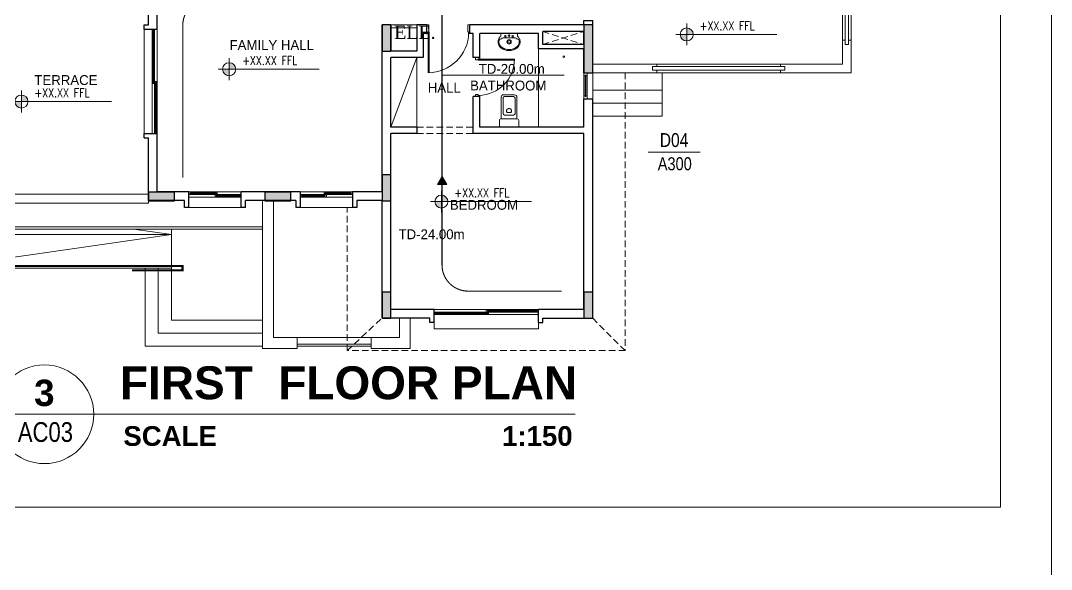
# Model space of a CAD drawing. Header units: millimetres. Extents: x -9083 to 924194, y -232449 to 321637.
# Drawn here: x 247421 to 263083, y -213863 to -205523 of the extents above; entities that cross this region are included whole.
import ezdxf
from ezdxf.enums import TextEntityAlignment as Align

# ---------------------------------------------------------------- set-up
doc = ezdxf.new("R2010")
doc.units = ezdxf.units.MM
doc.header["$LTSCALE"] = 400
doc.header["$MEASUREMENT"] = 0
doc.linetypes.add('HIDDEN', pattern=[0.375, 0.25, -0.125])
doc.linetypes.add('PHANTOM2', pattern=[1.25, 0.625, -0.125, 0.125, -0.125, 0.125, -0.125])
doc.layers.get('0').update_dxf_attribs({"lineweight": 0, "true_color": 0xff1414})
doc.layers.get('Defpoints').update_dxf_attribs({"color": 8, "lineweight": 5})
for name, color, linetype, lineweight in [('ARCHES', 1, 'HIDDEN', 5), ('COLUMNS HATCH', 1, 'Continuous', 5), ('DOOR', 1, 'Continuous', 5), ('FIXTURE', 5, 'Continuous', 0), ('FURNITURE', 1, 'Continuous', 5), ('GENERAL TEXT', 4, 'Continuous', 5), ('HANDRAIL', 31, 'Continuous', 5), ('HIDDEN', 237, 'HIDDEN', 0), ('LEVEL SYMBOL', 8, 'Continuous', 5), ('LEVELS', 251, 'Continuous', 5), ('PRO COLUMNS', 6, 'Continuous', 30), ('PROPOSED COLUMNS', 6, 'Continuous', 30), ('REFER SECTIONS', 8, 'Continuous', 5), ('REFER TILTLE 100', 7, 'Continuous', 5), ('ROOF LINE 1', 246, 'Continuous', 30), ('STAIR', 1, 'Continuous', 5), ('TAG ELEVATIONS DETAIL', 8, 'Continuous', 9), ('TEXT DRAWING TITLE', 7, 'Continuous', 5), ('WALL ELEVATION', 3, 'Continuous', 9), ('WALL PROPOSED', 255, 'Continuous', 30), ('WINDOWS', 5, 'Continuous', 5)]:
    doc.layers.add(name, color=color, linetype=linetype, lineweight=lineweight)
doc.layers.add('TRAVEL DISTANCE', color=7, linetype='Continuous', lineweight=5, true_color=0xff0f0f)
doc.styles.add('50', font='romantic.ttf', dxfattribs={"height": 0.25})
doc.styles.add('arial', font='arial.ttf', dxfattribs={"width": 0.8, "height": 2.2})
doc.styles.add('ARIAL-TITLE', font='arialbd.ttf')
doc.styles.add('ROMANS-TITLE', font='ROMANS.shx', dxfattribs={"width": 0.8})
doc.styles.get("Standard").update_dxf_attribs({"font": 'GOTHIC.TTF', "height": 220})

# ---------------------------------------------------------------- blocks, each defined once
blk = doc.blocks.new('*U145')
for p, q in [((180, 0), (-180, 0)), ((-180, 0), (-180, -53)), ((180, 0), (180, -52)), ((130, -89), (-130, -89))]:
    blk.add_line(p, q)
for centre, radius in [((-80, -57), 16.1), ((0, -178), 48.5), ((0, -178), 31.8), ((0, -44), 16), ((80, -57), 18.1)]:
    blk.add_circle(centre, radius)
for centre, radius, start, end in [((-88, -178), 152, 152.3807, 180), ((-88, -178), 152, 180, 207.6193), ((-45, -201), 200, 132.2414, 152.3807), ((-88, -178), 132, 153.1014, 207.6193), ((-209, 0), 119, 271.591, 311.3839), ((214, 5), 126, 228.3983, 266.8513), ((46, -201), 200, 27.6193, 48.0173), ((89, -178), 132, 332.3807, 25.9024), ((89, -178), 152, 0, 27.6193), ((89, -178), 152, 332.3807, 0), ((-45, -156), 200, 207.6193, 231.6325), ((-45, -156), 180, 207.6193, 231.6325), ((-18, -121), 244, 231.6325, 251.8447), ((-18, -121), 224, 231.6325, 251.8447), ((0, -66), 302, 251.8447, 270), ((0, -66), 282, 251.8447, 270), ((0, -66), 282, 270, 288.1553), ((0, -66), 302, 270, 288.1553), ((18, -121), 224, 288.1553, 308.3675), ((18, -121), 244, 288.1553, 308.3675), ((46, -156), 180, 308.3675, 332.3807), ((46, -156), 200, 308.3675, 332.3807)]:
    blk.add_arc(centre, radius, start, end)
blk = doc.blocks.new('*U146')
for p, q in [((-210, 0), (-210, -140)), ((-210, 0), (210, 0)), ((210, 0), (210, -140)), ((-170, -180), (-170, -650)), ((-170, -180), (170, -180)), ((170, -180), (170, -650)), ((-130, -290), (-130, -630)), ((-100, -260), (100, -260)), ((-44, -319), (44, -319)), ((130, -290), (130, -630)), ((-100, -660), (100, -660)), ((-120, -700), (120, -700))]:
    blk.add_line(p, q)
for centre, radius, start, end in [((-170, -140), 40, 180, 270), ((170, -140), 40, 270, 0), ((-100, -290), 30, 90, 180), ((-1, -349), 52.4, 157.2878, 180), ((-1, -349), 52.4, 180, 202.7122), ((-1, -349), 53, 144.8858, 157.2878), ((-1, -349), 53, 202.7122, 225.2991), ((0, -348), 53.5, 225.2991, 247.7107), ((0, -348), 54, 247.7107, 270), ((0, -348), 54, 270, 292.2893), ((0, -348), 53.5, 292.2893, 314.7009), ((1, -349), 53, 314.7009, 337.2878), ((1, -349), 53, 22.7122, 35.1142), ((1, -349), 52.4, 360, 22.7122), ((1, -349), 52.4, 337.2878, 0), ((100, -290), 30, 0, 90), ((-120, -650), 50, 180, 270), ((-100, -630), 30, 180, 270), ((100, -630), 30, 270, 0), ((120, -650), 50, 270, 0)]:
    blk.add_arc(centre, radius, start, end)
blk = doc.blocks.new('A$C5226484c')
at = {"layer": 'TRAVEL DISTANCE', "transparency": 33554559}
h = blk.add_hatch(color=256, dxfattribs=at)
h.dxf.hatch_style = 1
h.paths.add_polyline_path([(0, -186), (107, 0), (-107, 0)])
at = {"layer": 'TRAVEL DISTANCE'}
blk.add_lwpolyline([(0, -186), (107, 0), (-107, 0)], close=True, dxfattribs=at)
blk = doc.blocks.new('A$C977231d2')
at = {"layer": 'Defpoints'}
blk.add_lwpolyline([(-120, 0), (-823, 0), (-823, 576), (-120, 576)], close=True, dxfattribs=at)
blk = doc.blocks.new('A-DETAIL-TITLE-100')
at = {"layer": 'TEXT DRAWING TITLE', "linetype": 'Continuous'}
blk.add_line((0, 0), (-1500, 0), dxfattribs=at)
blk.add_circle((-750, 0), 750, dxfattribs=at)
at = {"layer": 'TEXT DRAWING TITLE', "style": 'ARIAL-TITLE'}
for tag, p, height in [('TITLE1', (450, 937), 500), ('SCALE1', (450, -480), 300), ('SCALE2', (2479, -480), 300)]:
    blk.add_attdef(tag, p, '', height=height, dxfattribs=at)
at = {"layer": 'TEXT DRAWING TITLE', "color": 7, "style": 'ARIAL-TITLE'}
blk.add_attdef('TITLE2_001', (435, 228), '', height=500, dxfattribs=at)
at = {"layer": 'TEXT DRAWING TITLE', "linetype": 'Continuous', "style": 'ARIAL-TITLE'}
blk.add_attdef('DRWG-NO', text='', height=400, dxfattribs=at).set_placement((-751, 326), align=Align.MIDDLE)
at = {"layer": 'TEXT DRAWING TITLE', "linetype": 'Continuous', "style": 'arial', "width": 0.8}
blk.add_attdef('DRAWING-REF', text='', height=300, dxfattribs=at).set_placement((-735, -270), align=Align.MIDDLE)
blk = doc.blocks.new('VILLA FIRST COLUMNS')
at = {"layer": 'COLUMNS HATCH', "ltscale": 300}
for points in [[(401768, 181785), (401168, 181785), (401168, 181985), (401768, 181985)], [(406768, 181985), (406768, 180785), (406568, 180785), (406568, 181985)], [(412368, 180785), (411768, 180785), (411768, 180985), (412368, 180985)], [(397218, 178985), (396718, 178985), (396718, 179185), (397218, 179185)], [(401368, 178985), (400768, 178985), (400768, 179185), (401368, 179185)], [(401168, 176135), (401168, 176735), (401368, 176735), (401368, 176135)], [(403368, 176135), (403368, 176735), (403568, 176735), (403568, 176135)], [(406768, 176535), (406168, 176535), (406168, 176735), (406768, 176735)], [(412368, 176535), (411768, 176535), (411768, 176735), (412368, 176735)], [(403368, 174335), (403368, 174935), (403568, 174935), (403568, 174335)], [(395518, 174335), (394918, 174335), (394918, 174535), (395518, 174535)], [(394918, 172335), (394918, 172935), (395118, 172935), (395118, 172335)], [(401168, 172335), (401168, 172935), (401368, 172935), (401368, 172335)], [(406768, 172485), (406168, 172485), (406168, 172685), (406768, 172685)], [(403368, 170535), (403368, 171135), (403568, 171135), (403568, 170535)], [(408018, 170035), (408018, 171135), (408218, 171135), (408218, 170035)], [(403368, 167085), (403368, 167685), (403568, 167685), (403568, 167085)], [(398593, 167085), (397993, 167085), (397993, 167285), (398593, 167285)], [(401268, 167085), (400668, 167085), (400668, 167285), (401268, 167285)], [(403368, 164385), (403368, 164985), (403568, 164985), (403568, 164385)], [(408018, 164385), (408018, 164985), (408218, 164985), (408218, 164385)]]:
    blk.add_hatch(color=256, dxfattribs=at).paths.add_polyline_path(points)
at = {"layer": 'PRO COLUMNS', "ltscale": 300}
for points in [[(401768, 181785), (401768, 181985), (401168, 181985), (401168, 181785)], [(406768, 181985), (406568, 181985), (406568, 180785), (406768, 180785)], [(412368, 180785), (412368, 180985), (411768, 180985), (411768, 180785)], [(397218, 178985), (397218, 179185), (396718, 179185), (396718, 178985)], [(401368, 178985), (401368, 179185), (400768, 179185), (400768, 178985)], [(401168, 176135), (401368, 176135), (401368, 176735), (401168, 176735)], [(403368, 176135), (403568, 176135), (403568, 176735), (403368, 176735)], [(406768, 176535), (406768, 176735), (406168, 176735), (406168, 176535)], [(412368, 176535), (412368, 176735), (411768, 176735), (411768, 176535)], [(403368, 174335), (403568, 174335), (403568, 174935), (403368, 174935)], [(395518, 174335), (395518, 174535), (394918, 174535), (394918, 174335)], [(394918, 172335), (395118, 172335), (395118, 172935), (394918, 172935)], [(401168, 172335), (401368, 172335), (401368, 172935), (401168, 172935)], [(406768, 172485), (406768, 172685), (406168, 172685), (406168, 172485)], [(403368, 170535), (403568, 170535), (403568, 171135), (403368, 171135)], [(408018, 170035), (408218, 170035), (408218, 171135), (408018, 171135)], [(403368, 167085), (403568, 167085), (403568, 167685), (403368, 167685)], [(398593, 167085), (398593, 167285), (397993, 167285), (397993, 167085)], [(401268, 167085), (401268, 167285), (400668, 167285), (400668, 167085)], [(403368, 164385), (403568, 164385), (403568, 164985), (403368, 164985)], [(408018, 164385), (408218, 164385), (408218, 164985), (408018, 164985)]]:
    blk.add_lwpolyline(points, close=True, dxfattribs=at)
blk = doc.blocks.new('A-LVL_PLAN')
at = {"layer": 'LEVELS', "ltscale": 800}
h = blk.add_hatch(color=256, dxfattribs=at)
h.paths.add_polyline_path([(0, 0), (150, 0, 0.414214), (0, 150)])
h.paths.add_polyline_path([(0, -150), (0, 0), (-150, 0, 0.414214)])
at = {"layer": 'LEVELS'}
for p, q in [((0, -250), (0, 250)), ((-250, 0), (250, 0))]:
    blk.add_line(p, q, dxfattribs=at)
at = {"layer": 'LEVELS', "ltscale": 800}
blk.add_line((0, 0), (2074, 0), dxfattribs=at)
at = {"layer": 'LEVELS'}
blk.add_circle((0, 0), 150, dxfattribs=at)
at = {"layer": 'LEVELS', "ltscale": 800, "style": 'ROMANS-TITLE', "width": 0.8}
blk.add_attdef('FLOOR-LEVEL', (300, 100), '', height=200, dxfattribs=at)
blk = doc.blocks.new('A-SEC-REF-1')
at = {"layer": 'TAG ELEVATIONS DETAIL', "ltscale": 800}
blk.add_line((-600, 0), (600, 0), dxfattribs=at)
at = {"layer": 'TAG ELEVATIONS DETAIL', "linetype": 'Continuous', "style": 'arial', "width": 0.8}
for tag, height, p in [('SECTION-LETTER', 320, (-1, 276)), ('DRAWING-REF', 300, (15, -270))]:
    blk.add_attdef(tag, text='', height=height, dxfattribs=at).set_placement(p, align=Align.MIDDLE)
blk = doc.blocks.new('*U69')
for p, q in [((-1600, 99), (-1550, 99)), ((-1550, 99), (-1550, -61)), ((-650, 99), (-650, -61)), ((-600, 99), (-650, 99)), ((-1600, -101), (-1570, -101)), ((-1570, -61), (-1550, -61)), ((-1570, -61), (-1570, -101)), ((-1565, -66), (-1565, -1001)), ((-1565, -66), (-1540, -66)), ((-1540, -66), (-1540, -1000)), ((-630, -61), (-650, -61)), ((-630, -61), (-630, -101)), ((-600, -101), (-630, -101))]:
    blk.add_line(p, q)
blk.add_arc((-1565, -66), 935, 270.0047, 359.0696)
blk = doc.blocks.new('*U74')
for p, q in [((-1565, 64), (-1565, 899)), ((-1540, 64), (-1540, 897)), ((-1600, 99), (-1570, 99)), ((-1570, 59), (-1570, 99)), ((-1570, 59), (-1550, 59)), ((-1565, 64), (-1540, 64)), ((-1550, -1), (-1550, 59)), ((-750, -1), (-750, 59)), ((-730, 59), (-750, 59)), ((-700, 99), (-730, 99)), ((-730, 59), (-730, 99)), ((-1600, -1), (-1550, -1)), ((-700, -1), (-750, -1))]:
    blk.add_line(p, q)
blk.add_arc((-1565, 63), 835, 1.0452, 89.9934)

msp = doc.modelspace()

# ---------------------------------------------------------------- linework, layer by layer
at = {"layer": 'ARCHES', "lineweight": 0}
for p, q in [((253440.3367, -207140.19965), (254298.3367, -207140.19965)), ((253440.3367, -207239.19965), (254298.3367, -207239.19965))]:
    msp.add_line(p, q, dxfattribs=at)
at = {"layer": 'Defpoints', "lineweight": 0}
msp.add_lwpolyline([(242576.74025, -212918.41881), (262308.89268, -212918.41881), (262308.89268, -195853.07198), (242576.74025, -195853.07198)], close=True, dxfattribs=at)
at = {"layer": 'DOOR', "lineweight": 0}
for p, q in [((253044.3367, -205589.19965), (253440.3367, -205589.19965)), ((253044.3367, -205635.39965), (253440.3367, -205635.39965))]:
    msp.add_line(p, q, dxfattribs=at)
at = {"layer": 'FURNITURE', "lineweight": 0}
for p, q in [((255288.3367, -205952.19965), (255288.3367, -207140.19965)), ((253440.3367, -206084.19965), (253044.3367, -207140.19965)), ((253440.3367, -207140.19965), (253440.3367, -206084.19965))]:
    msp.add_line(p, q, dxfattribs=at)
msp.add_circle((255674.38442, -206072.27734), 11.80464, dxfattribs=at)
at = {"layer": 'HANDRAIL', "lineweight": 0}
for p, q in [((259908.3367, -206183.19965), (259908.3367, -202025.19965)), ((260040.3367, -206315.19965), (260040.3367, -201893.19965)), ((259908.3367, -205820.19965), (259947.9367, -205820.19965)), ((260000.7367, -205820.19965), (260040.3367, -205820.19965)), ((256113.3367, -206183.19965), (259908.3367, -206183.19965)), ((257086.8367, -206222.79965), (257086.8367, -206183.19965)), ((258967.8367, -206183.19965), (258967.8367, -206222.79965)), ((256113.3367, -206315.19965), (260040.3367, -206315.19965)), ((257086.8367, -206315.19965), (257086.8367, -206275.59965)), ((258967.8367, -206275.59965), (258967.8367, -206315.19965))]:
    msp.add_line(p, q, dxfattribs=at)
for points in [[(259947.9367, -205094.19965), (260000.7367, -205094.19965), (260000.7367, -205886.19965), (259947.9367, -205886.19965)], [(259033.8367, -206275.59965), (259033.8367, -206222.79965), (257020.8367, -206222.79965), (257020.8367, -206275.59965)]]:
    msp.add_lwpolyline(points, close=True, dxfattribs=at)
at = {"layer": 'HANDRAIL', "lineweight": 0, "const_width": 33}
msp.add_lwpolyline([(245946.0367, -209252.3038), (249879.6367, -209252.3038), (249879.6367, -209318.3038), (249114.0367, -209318.3038)], dxfattribs=at)
at = {"layer": 'HIDDEN', "lineweight": 0}
for p, q in [((255354.3367, -205688.19965), (255981.3367, -205886.19965)), ((255354.3367, -205886.19965), (255981.3367, -205688.19965)), ((252384.3367, -210539.19965), (252912.3367, -210044.19965)), ((256113.3367, -210044.19965), (256608.3367, -210539.19965))]:
    msp.add_line(p, q, dxfattribs=at)
msp.add_lwpolyline([(256608.3367, -206315.19965), (256608.3367, -210539.19965), (252384.3367, -210539.19965), (252384.3367, -208361.19965)], dxfattribs=at)
at = {"layer": 'ROOF LINE 1', "lineweight": 0, "ltscale": 100}
for p, q in [((249364.8367, -208295.19965), (246642.3367, -208295.19965)), ((249364.8367, -208259.38037), (249364.8367, -208295.19965)), ((251097.3367, -210506.19965), (251097.3367, -208259.38037)), ((251262.3367, -210341.19965), (251262.3367, -208259.38037)), ((246246.3367, -208691.19965), (251097.3367, -208691.19965)), ((246279.3367, -208658.19965), (251097.3367, -208658.19965)), ((253176.3367, -210044.19965), (253176.3367, -210341.19965)), ((253341.3367, -210044.19965), (253341.3367, -210506.19965)), ((253176.3367, -210341.19965), (251262.3367, -210341.19965)), ((251625.3367, -210341.19965), (251625.3367, -210506.19965)), ((252747.3367, -210506.19965), (252747.3367, -210341.19965)), ((252747.3367, -210440.19965), (251625.3367, -210440.19965)), ((252747.3367, -210473.19965), (251625.3367, -210473.19965)), ((251625.3367, -210506.19965), (251097.3367, -210506.19965)), ((253341.3367, -210506.19965), (252747.3367, -210506.19965))]:
    msp.add_line(p, q, dxfattribs=at)
msp.add_lwpolyline([(249364.8367, -208163.19965), (246774.3367, -208163.19965), (246774.3367, -204797.19965), (247335.3367, -204797.19965)], dxfattribs=at)
at = {"layer": 'STAIR', "lineweight": 0}
for p, q in [((257169.3367, -206975.19965), (257169.3367, -206315.19965)), ((257169.3367, -206579.19965), (256113.3367, -206579.19965)), ((257169.3367, -206777.19965), (256113.3367, -206777.19965)), ((257169.3367, -206975.19965), (256113.3367, -206975.19965)), ((246147.3367, -208773.69965), (249711.3367, -208773.69965)), ((249711.3367, -208773.69965), (246147.3367, -209285.19965)), ((249711.3367, -208773.69965), (249136.49799, -208691.19965)), ((249711.3367, -208691.19965), (249711.3367, -210077.19965)), ((249711.3367, -209285.19965), (246147.3367, -209285.19965)), ((249315.3367, -209285.19965), (249315.3367, -210473.19965)), ((249513.3367, -209285.19965), (249513.3367, -210275.19965)), ((251097.3367, -210077.19965), (249711.3367, -210077.19965)), ((251097.3367, -210275.19965), (249513.3367, -210275.19965)), ((251097.3367, -210473.19965), (249315.3367, -210473.19965))]:
    msp.add_line(p, q, dxfattribs=at)
at = {"layer": 'TEXT DRAWING TITLE', "linetype": 'Continuous', "lineweight": 0}
msp.add_line((248532.33343, -211505.73468), (255849.14095, -211505.73468), dxfattribs=at)
at = {"layer": 'TRAVEL DISTANCE', "linetype": 'PHANTOM2', "lineweight": 0, "const_width": 16.5}
for points in [[(249884.63788, -207910.89086), (249884.63788, -205594.78458, -0.4142135624), (250280.63788, -205198.78458), (253605.05245, -205198.78458)], [(255640.72665, -209634.16037), (254220.36144, -209634.16037, -0.4142135624), (253824.36144, -209238.16037), (253824.36144, -205200.52535)]]:
    msp.add_lwpolyline(points, format="xyb", dxfattribs=at)
msp.add_lwpolyline([(255681.65335, -206350.50153), (253824.36144, -206350.50153), (253824.36144, -206350.50153), (253824.36144, -206350.50153)], dxfattribs=at)
at = {"layer": 'WALL ELEVATION', "linetype": 'Continuous', "lineweight": 0}
for p, q in [((249298.8367, -205655.19965), (249298.8367, -207239.19965)), ((256113.3367, -206315.19965), (256113.3367, -206711.19965)), ((249979.4617, -208361.19965), (250771.4617, -208361.19965)), ((252462.7117, -208361.19965), (251670.7117, -208361.19965)), ((253704.3367, -210110.19965), (253704.3367, -210209.19965)), ((255288.3367, -210209.19965), (255288.3367, -210110.19965)), ((253704.3367, -210209.19965), (255288.3367, -210209.19965))]:
    msp.add_line(p, q, dxfattribs=at)
at = {"layer": 'WALL PROPOSED'}
for p, q in [((249364.8367, -205589.19965), (249364.8367, -204797.19965)), ((249496.8367, -205655.19965), (249496.8367, -204797.19965)), ((249298.8367, -205655.19965), (249298.8367, -205589.19965)), ((249298.8367, -205589.19965), (249364.8367, -205589.19965)), ((252912.3367, -208127.38037), (252912.3367, -205589.19965)), ((253044.62016, -205589.19965), (252912.62016, -205589.19965)), ((253044.3367, -205589.19965), (253044.3367, -205985.19965)), ((253588.8367, -205589.19965), (253440.3367, -205589.19965)), ((253440.3367, -205589.19965), (253440.3367, -205985.19965)), ((253588.8367, -205589.19965), (253588.8367, -205721.19965)), ((255981.3367, -205589.19965), (254248.8367, -205589.19965)), ((254248.8367, -205721.19965), (254248.8367, -205589.19965)), ((255981.3367, -205523.19965), (256113.3367, -205523.19965)), ((255981.3367, -205589.19965), (255981.3367, -205523.19965)), ((256113.3367, -206315.19965), (256113.3367, -205523.19965)), ((249298.8367, -205655.19965), (249496.8367, -205655.19965)), ((253588.8367, -205721.19965), (253539.3367, -205721.19965)), ((253539.3367, -205721.19965), (253539.3367, -206084.19965)), ((254298.3367, -205721.19965), (254248.8367, -205721.19965)), ((254298.3367, -206084.19965), (254298.3367, -205721.19965)), ((255288.3367, -205721.19965), (254397.3367, -205721.19965)), ((254397.3367, -206084.19965), (254397.3367, -205721.19965)), ((255288.3367, -205952.19965), (255288.3367, -205721.19965)), ((255981.3367, -205688.19965), (255354.3367, -205688.19965)), ((255354.3367, -205886.19965), (255354.3367, -205688.19965)), ((255981.3367, -205886.19965), (255981.3367, -205688.19965)), ((255981.3367, -205952.19965), (255288.3367, -205952.19965)), ((255981.3367, -205886.19965), (255354.3367, -205886.19965)), ((255981.3367, -206315.19965), (255981.3367, -205952.19965)), ((253440.3367, -205985.19965), (253044.3367, -205985.19965)), ((253044.3367, -207140.19965), (253044.3367, -206084.19965)), ((253539.3367, -206084.19965), (253044.3367, -206084.19965)), ((254397.3367, -206084.19965), (254298.3367, -206084.19965)), ((255981.3367, -206315.19965), (256113.3367, -206315.19965)), ((254397.3367, -206678.19965), (254298.3367, -206678.19965)), ((254298.3367, -207239.19965), (254298.3367, -206678.19965)), ((254397.3367, -207140.19965), (254397.3367, -206678.19965)), ((255981.3367, -206711.19965), (256113.3367, -206711.19965)), ((255981.3367, -207140.19965), (255981.3367, -206711.19965)), ((256113.3367, -210044.19965), (256113.3367, -206711.19965)), ((253440.3367, -207140.19965), (253044.3367, -207140.19965)), ((253440.3367, -207140.19965), (253440.3367, -207239.19965)), ((255981.3367, -207140.19965), (254397.3367, -207140.19965)), ((249298.8367, -207305.19965), (249298.8367, -207239.19965)), ((249298.8367, -207239.19965), (249496.8367, -207239.19965)), ((249298.8367, -207305.19965), (249364.8367, -207305.19965)), ((249364.8367, -208259.38037), (249364.8367, -207305.19965)), ((249496.8367, -208127.38037), (249496.8367, -207239.19965)), ((253044.3367, -209912.19965), (253044.3367, -207239.19965)), ((253440.3367, -207239.19965), (253044.3367, -207239.19965)), ((255981.3367, -207239.19965), (254298.3367, -207239.19965)), ((255981.3367, -209912.19965), (255981.3367, -207239.19965)), ((249979.4617, -208127.38037), (249496.8367, -208127.38037)), ((249979.4617, -208361.19965), (249979.4617, -208127.38037)), ((251670.7117, -208127.38037), (250771.4617, -208127.38037)), ((250771.4617, -208361.19965), (250771.4617, -208127.38037)), ((251670.7117, -208127.38037), (251670.7117, -208361.19965)), ((252912.3367, -208127.38037), (252462.7117, -208127.38037)), ((252462.7117, -208127.38037), (252462.7117, -208361.19965)), ((249913.4617, -208259.38037), (249364.8367, -208259.38037)), ((249913.4617, -208361.19965), (249913.4617, -208259.38037)), ((251604.7117, -208259.38037), (250837.4617, -208259.38037)), ((250837.4617, -208361.19965), (250837.4617, -208259.38037)), ((251604.7117, -208259.38037), (251604.7117, -208361.19965)), ((252912.3367, -208259.38037), (252528.7117, -208259.38037)), ((252528.7117, -208259.38037), (252528.7117, -208361.19965)), ((252912.3367, -210044.19965), (252912.3367, -208259.38037)), ((249979.4617, -208361.19965), (249913.4617, -208361.19965)), ((250837.4617, -208361.19965), (250771.4617, -208361.19965)), ((251670.7117, -208361.19965), (251604.7117, -208361.19965)), ((252528.7117, -208361.19965), (252462.7117, -208361.19965)), ((253704.3367, -209912.19965), (253044.3367, -209912.19965)), ((253704.3367, -210110.19965), (253704.3367, -209912.19965)), ((255981.3367, -209912.19965), (255288.3367, -209912.19965)), ((255288.3367, -210110.19965), (255288.3367, -209912.19965)), ((253638.3367, -210044.19965), (252912.3367, -210044.19965)), ((253638.3367, -210110.19965), (253638.3367, -210044.19965)), ((253704.3367, -210110.19965), (253638.3367, -210110.19965)), ((255288.3367, -210110.19965), (255354.3367, -210110.19965)), ((255354.3367, -210110.19965), (255354.3367, -210044.19965)), ((255354.3367, -210044.19965), (256113.3367, -210044.19965))]:
    msp.add_line(p, q, dxfattribs=at)
at = {"layer": 'WINDOWS', "lineweight": 0}
for p, q in [((249417.6367, -206480.19965), (249417.6367, -205655.19965)), ((249430.8367, -206463.69965), (249430.8367, -205671.69965)), ((249444.0367, -206463.69965), (249444.0367, -205671.69965)), ((249457.2367, -206447.19965), (249457.2367, -205655.19965)), ((249496.8367, -205655.19965), (249457.2367, -205655.19965)), ((255981.3367, -206711.19965), (255981.3367, -206315.19965)), ((256027.5367, -206315.19965), (255981.3367, -206315.19965)), ((255999.4867, -206361.39965), (255981.3367, -206361.39965)), ((256009.3867, -206351.49965), (255999.4867, -206351.49965)), ((255999.4867, -206674.89965), (255999.4867, -206351.49965)), ((256009.3867, -206674.89965), (256009.3867, -206351.49965)), ((256027.5367, -206361.39965), (256009.3867, -206361.39965)), ((256027.5367, -206711.19965), (256027.5367, -206315.19965)), ((249417.6367, -206447.19965), (249430.8367, -206447.19965)), ((249417.6367, -206480.19965), (249457.2367, -206480.19965)), ((249430.8367, -206463.69965), (249444.0367, -206463.69965)), ((249444.0367, -206447.19965), (249457.2367, -206447.19965)), ((249457.2367, -207239.19965), (249457.2367, -206447.19965)), ((249470.4367, -207222.69965), (249470.4367, -206463.69965)), ((249483.6367, -207222.69965), (249483.6367, -206463.69965)), ((249496.8367, -207239.19965), (249496.8367, -206447.19965)), ((255999.4867, -206664.99965), (255981.3367, -206664.99965)), ((256027.5367, -206711.19965), (255981.3367, -206711.19965)), ((256009.3867, -206674.89965), (255999.4867, -206674.89965)), ((256027.5367, -206664.99965), (256009.3867, -206664.99965)), ((249457.2367, -207206.19965), (249470.4367, -207206.19965)), ((249483.6367, -207206.19965), (249496.8367, -207206.19965)), ((249417.6367, -207239.19965), (249457.2367, -207239.19965)), ((249457.2367, -207239.19965), (249496.8367, -207239.19965)), ((249470.4367, -207222.69965), (249483.6367, -207222.69965)), ((250408.4617, -208127.38037), (249979.4617, -208127.38037)), ((250391.9617, -208140.58037), (249995.9617, -208140.58037)), ((250375.4617, -208127.38037), (250375.4617, -208140.58037)), ((250391.9617, -208140.58037), (250391.9617, -208153.78037)), ((250408.4617, -208127.38037), (250408.4617, -208166.98037)), ((250771.4617, -208127.38037), (250771.4617, -208166.98037)), ((251670.7117, -208127.38037), (251670.7117, -208166.98037)), ((252033.7117, -208127.38037), (252462.7117, -208127.38037)), ((252033.7117, -208127.38037), (252033.7117, -208166.98037)), ((252050.2117, -208140.58037), (252446.2117, -208140.58037)), ((252050.2117, -208140.58037), (252050.2117, -208153.78037)), ((252066.7117, -208127.38037), (252066.7117, -208140.58037)), ((250375.4617, -208166.98037), (249979.4617, -208166.98037)), ((249979.4617, -208206.58037), (249979.4617, -208166.98037)), ((250391.9617, -208153.78037), (249995.9617, -208153.78037)), ((250375.4617, -208153.78037), (250375.4617, -208166.98037)), ((250771.4617, -208166.98037), (250375.4617, -208166.98037)), ((250771.4617, -208206.58037), (250375.4617, -208206.58037)), ((250754.9617, -208180.18037), (250391.9617, -208180.18037)), ((250754.9617, -208193.38037), (250391.9617, -208193.38037)), ((250738.4617, -208166.98037), (250738.4617, -208180.18037)), ((250738.4617, -208193.38037), (250738.4617, -208206.58037)), ((250754.9617, -208180.18037), (250754.9617, -208193.38037)), ((250771.4617, -208166.98037), (250771.4617, -208206.58037)), ((251670.7117, -208166.98037), (252066.7117, -208166.98037)), ((251670.7117, -208166.98037), (251670.7117, -208206.58037)), ((251670.7117, -208206.58037), (252066.7117, -208206.58037)), ((251687.2117, -208180.18037), (252050.2117, -208180.18037)), ((251687.2117, -208180.18037), (251687.2117, -208193.38037)), ((251687.2117, -208193.38037), (252050.2117, -208193.38037)), ((251703.7117, -208166.98037), (251703.7117, -208180.18037)), ((251703.7117, -208193.38037), (251703.7117, -208206.58037)), ((252050.2117, -208153.78037), (252446.2117, -208153.78037)), ((252066.7117, -208153.78037), (252066.7117, -208166.98037)), ((252066.7117, -208166.98037), (252462.7117, -208166.98037)), ((252462.7117, -208206.58037), (252462.7117, -208166.98037)), ((253704.3367, -209912.19965), (253704.3367, -209951.79965)), ((254496.3367, -209951.79965), (253704.3367, -209951.79965)), ((254529.3367, -209991.39965), (253704.3367, -209991.39965)), ((254512.8367, -209964.99965), (253720.8367, -209964.99965)), ((254512.8367, -209978.19965), (253720.8367, -209978.19965)), ((255288.3367, -209912.19965), (254496.3367, -209912.19965)), ((255288.3367, -209951.79965), (254496.3367, -209951.79965)), ((254496.3367, -209964.99965), (254496.3367, -209951.79965)), ((254496.3367, -209991.39965), (254496.3367, -209978.19965)), ((255271.8367, -209925.39965), (254512.8367, -209925.39965)), ((255271.8367, -209938.59965), (254512.8367, -209938.59965)), ((254512.8367, -209978.19965), (254512.8367, -209964.99965)), ((254529.3367, -209991.39965), (254529.3367, -209951.79965)), ((255255.3367, -209925.39965), (255255.3367, -209912.19965)), ((255255.3367, -209951.79965), (255255.3367, -209938.59965)), ((255271.8367, -209938.59965), (255271.8367, -209925.39965)), ((255288.3367, -209951.79965), (255288.3367, -209912.19965)), ((255288.3367, -209991.39965), (255288.3367, -209951.79965))]:
    msp.add_line(p, q, dxfattribs=at)
for points in [[(249417.6367, -205655.19965), (249457.2367, -205655.19965)], [(249417.6367, -205688.19965), (249430.8367, -205688.19965)], [(249430.8367, -205671.69965), (249444.0367, -205671.69965)], [(249444.0367, -205688.19965), (249457.2367, -205688.19965)], [(249496.8367, -205655.19965), (249496.8367, -206447.19965)], [(249417.6367, -207239.19965), (249417.6367, -206480.19965)], [(249457.2367, -206447.19965), (249496.8367, -206447.19965)], [(249457.2367, -206480.19965), (249470.4367, -206480.19965)], [(249470.4367, -206463.69965), (249483.6367, -206463.69965)], [(249483.6367, -206480.19965), (249496.8367, -206480.19965)], [(249979.4617, -208127.38037), (249979.4617, -208166.98037)], [(249995.9617, -208140.58037), (249995.9617, -208153.78037)], [(250012.4617, -208127.38037), (250012.4617, -208140.58037)], [(250771.4617, -208127.38037), (250408.4617, -208127.38037)], [(251670.7117, -208127.38037), (252033.7117, -208127.38037)], [(252429.7117, -208127.38037), (252429.7117, -208140.58037)], [(252446.2117, -208140.58037), (252446.2117, -208153.78037)], [(252462.7117, -208127.38037), (252462.7117, -208166.98037)], [(249979.4617, -208206.58037), (250375.4617, -208206.58037)], [(250012.4617, -208153.78037), (250012.4617, -208166.98037)], [(250375.4617, -208166.98037), (250375.4617, -208206.58037)], [(250391.9617, -208180.18037), (250391.9617, -208193.38037)], [(250408.4617, -208166.98037), (250408.4617, -208180.18037)], [(250408.4617, -208193.38037), (250408.4617, -208206.58037)], [(252033.7117, -208166.98037), (252033.7117, -208180.18037)], [(252033.7117, -208193.38037), (252033.7117, -208206.58037)], [(252050.2117, -208180.18037), (252050.2117, -208193.38037)], [(252066.7117, -208166.98037), (252066.7117, -208206.58037)], [(252462.7117, -208206.58037), (252066.7117, -208206.58037)], [(252429.7117, -208153.78037), (252429.7117, -208166.98037)], [(253704.3367, -209912.19965), (254496.3367, -209912.19965)], [(253704.3367, -209991.39965), (253704.3367, -209951.79965)], [(253720.8367, -209978.19965), (253720.8367, -209964.99965)], [(253737.3367, -209964.99965), (253737.3367, -209951.79965)], [(253737.3367, -209991.39965), (253737.3367, -209978.19965)], [(254496.3367, -209951.79965), (254496.3367, -209912.19965)], [(254512.8367, -209938.59965), (254512.8367, -209925.39965)], [(254529.3367, -209925.39965), (254529.3367, -209912.19965)], [(254529.3367, -209951.79965), (254529.3367, -209938.59965)], [(255288.3367, -209991.39965), (254529.3367, -209991.39965)]]:
    msp.add_lwpolyline(points, dxfattribs=at)

# ---------------------------------------------------------------- block references
at = {"layer": 'Defpoints', "lineweight": 0, "xscale": 100, "yscale": 100, "zscale": 100}
msp.add_blockref('A$C977231d2', (275083.38915, -232449.41425), dxfattribs=at)
at = {"layer": 'DOOR', "lineweight": 0, "xscale": 0.66, "yscale": 0.66, "zscale": 0.66}
msp.add_blockref('*U69', (254644.8367, -205654.29009), dxfattribs=at)
at = {"layer": 'DOOR', "lineweight": 0, "xscale": 0.66, "yscale": 0.66, "zscale": 0.66, "rotation": 270}
msp.add_blockref('*U74', (254332.24626, -207140.85965), dxfattribs=at)
at = {"layer": 'FIXTURE', "lineweight": 0, "xscale": 0.6988224132119649, "yscale": 0.6988224132119649, "zscale": 0.6988224132119649}
msp.add_blockref('*U145', (254842.8367, -205721.19965), dxfattribs=at)
at = {"layer": 'FIXTURE', "lineweight": 0, "xscale": 0.6988224132119649, "yscale": 0.6988224132119649, "zscale": 0.6988224132119649, "rotation": 180}
msp.add_blockref('*U146', (254842.8367, -207140.19965), dxfattribs=at)
at = {"layer": 'LEVEL SYMBOL', "lineweight": 0, "ltscale": 800}
ref = msp.add_blockref('A-LVL_PLAN', (257541.73097, -205733.83827), dxfattribs=dict(at, xscale=0.66, yscale=0.66, zscale=0.66))
ref.add_attrib('FLOOR-LEVEL', '+XX.XX FFL', (257739.73097, -205667.83827), dxfattribs={"color": 1, "ltscale": 800, "height": 132, "style": 'ROMANS-TITLE', "width": 0.8})
ref = msp.add_blockref('A-LVL_PLAN', (250589.73298, -206261.46971), dxfattribs=dict(at, xscale=0.66, yscale=0.66, zscale=0.66))
ref.add_attrib('FLOOR-LEVEL', '+XX.XX FFL', (250787.73298, -206195.46971), dxfattribs={"color": 1, "ltscale": 800, "height": 132, "style": 'ROMANS-TITLE', "width": 0.8})
ref = msp.add_blockref('A-LVL_PLAN', (247433.49915, -206752.75274), dxfattribs=dict(at, xscale=0.66, yscale=0.66, zscale=0.66))
ref.add_attrib('FLOOR-LEVEL', '+XX.XX FFL', (247631.49915, -206686.75274), dxfattribs={"color": 1, "ltscale": 800, "height": 132, "style": 'ROMANS-TITLE', "width": 0.8})
ref = msp.add_blockref('A-LVL_PLAN', (253814.49007, -208274.05925), dxfattribs=dict(at, xscale=0.66, yscale=0.66, zscale=0.66))
ref.add_attrib('FLOOR-LEVEL', '+XX.XX FFL', (254012.49007, -208208.05925), dxfattribs={"color": 1, "ltscale": 800, "height": 132, "style": 'ROMANS-TITLE', "width": 0.8})
at = {"layer": 'PROPOSED COLUMNS', "lineweight": 0, "xscale": 0.66, "yscale": 0.66, "zscale": 0.66}
msp.add_blockref('VILLA FIRST COLUMNS', (-13310.60573, -318538.33023), dxfattribs=at)
at = {"layer": 'TAG ELEVATIONS DETAIL', "lineweight": 0, "ltscale": 800}
ref = msp.add_blockref('A-SEC-REF-1', (257350.66004, -207520.51123), dxfattribs=dict(at, xscale=0.66, yscale=0.66, zscale=0.66))
ref.add_attrib('SECTION-LETTER', 'D04', dxfattribs={"layer": 'REFER SECTIONS', "linetype": 'Continuous', "height": 211.2, "style": 'arial', "width": 0.8}).set_placement((257349.93322, -207338.67567), align=Align.MIDDLE)
ref.add_attrib('DRAWING-REF', 'A300', dxfattribs={"layer": 'REFER SECTIONS', "linetype": 'Continuous', "height": 198, "style": 'arial', "width": 0.8}).set_placement((257360.82491, -207698.62209), align=Align.MIDDLE)
at = {"layer": 'TEXT DRAWING TITLE', "lineweight": 0}
ref = msp.add_blockref('A-DETAIL-TITLE-100', (248532.33343, -211505.73468), dxfattribs=at)
ref.add_attrib('TITLE2_001', 'FIRST  FLOOR PLAN', (248930.83274, -211277.26128), dxfattribs={"layer": 'REFER TILTLE 100', "color": 7, "height": 500, "style": 'ARIAL-TITLE'})
ref.add_attrib('DRWG-NO', '3', dxfattribs={"layer": 'REFER TILTLE 100', "linetype": 'Continuous', "height": 400, "style": 'ARIAL-TITLE'}).set_placement((247781.23217, -211180.22627), align=Align.MIDDLE)
ref.add_attrib('DRAWING-REF', 'AC03', dxfattribs={"layer": 'REFER TILTLE 100', "linetype": 'Continuous', "height": 300, "style": 'arial', "width": 0.8}).set_placement((247797.73473, -211775.59962), align=Align.MIDDLE)
ref.add_attrib('SCALE1', 'SCALE', (248982.33343, -211986.23071), dxfattribs={"layer": 'REFER TILTLE 100', "height": 300, "style": 'ARIAL-TITLE'})
ref.add_attrib('SCALE2', '                                1:150', (251011.33343, -211986.23071), dxfattribs={"layer": 'REFER TILTLE 100', "height": 300, "style": 'ARIAL-TITLE'})
at = {"layer": 'TRAVEL DISTANCE', "lineweight": 0, "xscale": 0.66, "yscale": 0.66, "zscale": 0.66, "rotation": 180}
msp.add_blockref('A$C5226484c', (253824.36144, -208014.04609), dxfattribs=at)

# ---------------------------------------------------------------- texts
at = {"layer": 'GENERAL TEXT', "lineweight": 0, "style": '50'}
msp.add_text('ELE.', height=200, dxfattribs=at).set_placement((253097.51601, -205800.56702))
at = {"layer": 'GENERAL TEXT', "lineweight": 0, "char_height": 150, "width": 2774.0642767, "attachment_point": 2}
for s, insert in [('FAMILY HALL', (251236.78057, -205819.49487)), ('{\\C5;TD-20.00m}', (254884.0783, -206181.92602)), ('TERRACE  ', (248109.74367, -206351.84275)), ('HALL', (253858.86071, -206467.37547)), ('BATHROOM', (254830.77684, -206435.11742)), ('{\\C5;BEDROOM} ', (254461.53766, -208247.87795)), ('{\\C5;TD-24.00m}', (253665.34295, -208695.64106))]:
    msp.add_mtext(s, dxfattribs=dict(at, insert=insert))

doc.saveas('drawing.dxf')
